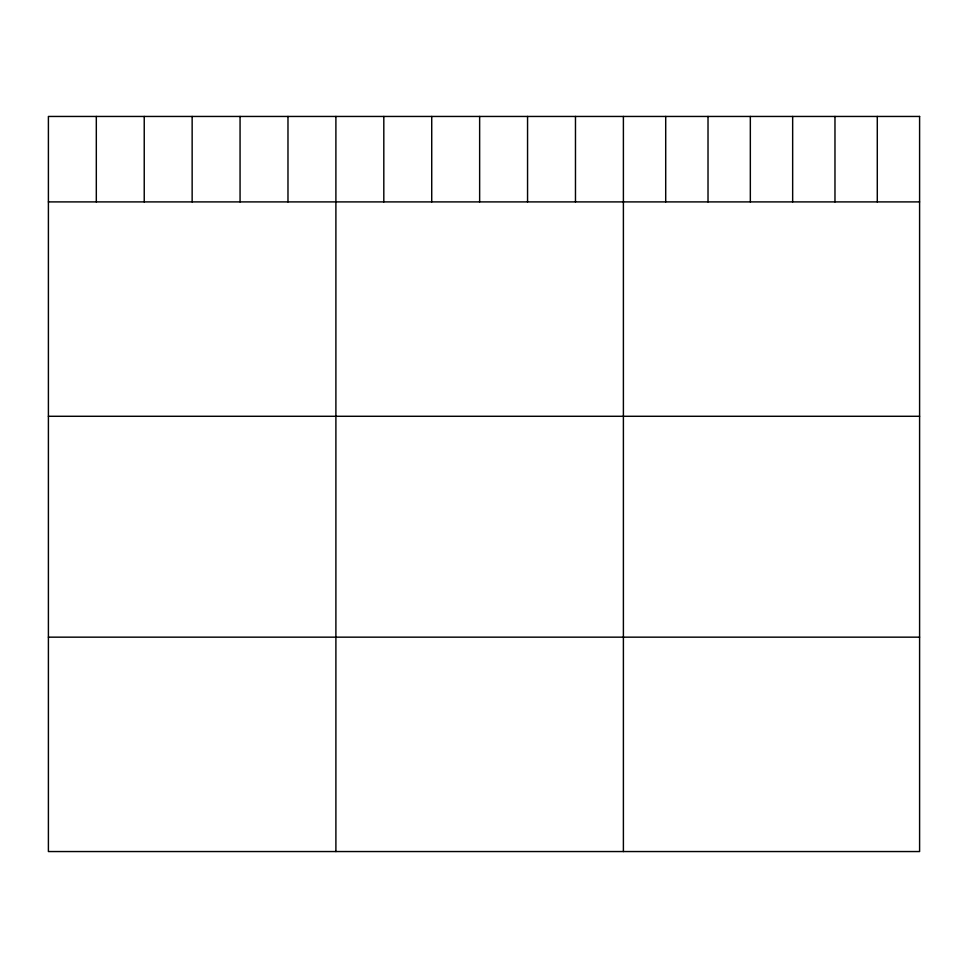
<?xml version="1.0" encoding="UTF-8"?>
<svg xmlns="http://www.w3.org/2000/svg" width="968" height="968" viewBox="0 0 968 968"><rect width="100%" height="100%" fill="white"/><g stroke="black" fill="none" stroke-linecap="round" stroke-linejoin="round"><path stroke-width="1.45" d="M48.4 201.901L919.6 201.901M48.4 416.288L919.6 416.288M48.4 637.162L919.6 637.162M877.286 116.45L877.286 201.901M834.973 116.45L834.973 201.901M792.659 116.45L792.659 201.901M750.333 116.45L750.333 201.901M708.019 116.45L708.019 201.901M665.706 116.45L665.706 201.901M623.392 116.45L623.392 851.55M575.476 116.45L575.476 201.901M527.56 116.45L527.56 201.901M479.644 116.45L479.644 201.901M431.728 116.45L431.728 201.901M383.812 116.45L383.812 201.901M335.896 116.45L335.896 851.55M287.98 116.45L287.98 201.901M240.064 116.45L240.064 201.901M192.148 116.45L192.148 201.901M144.232 116.45L144.232 201.901M96.316 116.45L96.316 201.901M919.6 116.45L48.4 116.45L48.4 851.55L919.6 851.55L919.6 116.45"/></g></svg>
